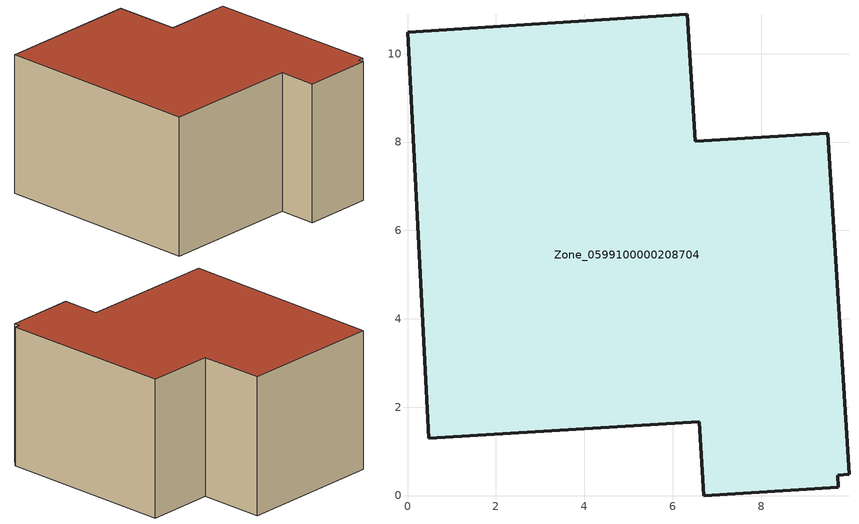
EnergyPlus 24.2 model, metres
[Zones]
Zone_0599100000208704
 floor ground (C_G): 9.99,0.48 9.74,0.46 9.75,0.19 6.71,0 6.6,1.67 0.48,1.3 0,10.49 6.33,10.89 6.51,8.01 9.51,8.2 z0
 wall outside (C_F): 6.33,10.89 0,10.49 0.48,1.3 6.6,1.67 6.71,0 9.75,0.19 9.74,0.46 9.99,0.48 9.51,8.2 6.51,8.01 6.33,10.89 z0:6.15
 roof outside (C_R): 9.74,0.46 9.99,0.48 9.51,8.2 6.51,8.01 6.33,10.89 0,10.49 0.48,1.3 6.6,1.67 6.71,0 9.75,0.19 z6.15
[BUILDING]
Pand.0599100000208704: North Axis=0; Terrain=City; Loads Convergence Tolerance Value=0.04; Temperature Convergence Tolerance Value=0.4; Solar Distribution=FullExterior; Maximum Number of Warmup Days=25; Minimum Number of Warmup Days=1
[Site:Location]
Rotterdam.The.Hague.AP_ZH_NLD Design_Conditions: Latitude=51.96; Longitude=4.45; Time Zone=1; Elevation=-4.5
[SITE:GROUNDTEMPERATURE:BUILDINGSURFACE]
18, 18, 18, 18, 18, 18, 18, 18, 18, 18, 18, 18
[MATERIAL] Thermal Absorptance=0.9; Solar Absorptance=0.7; Visible Absorptance=0.7
Name | Roughness | Thickness | Conductivity | Density | Specific Heat
G.TC.1946-1964 | MediumSmooth | 0.15 | 1 | 540 | 1210
F.TC.1946-1964 | Rough | 0.3 | 0.857143 | 1920 | 840
R.TC.1946-1964 | MediumRough | 0.2 | 0.235294 | 1500 | 1000
[CONSTRUCTION]
C_G: G.TC.1946-1964
C_F: F.TC.1946-1964
C_R: R.TC.1946-1964
[ZONE]
Zone_0599100000208704: Type=1; Multiplier=1; Ceiling Height=Autocalculate; Volume=Autocalculate; Floor Area=autocalculate; Part of Total Floor Area=Yes
[ZONEINFILTRATION:DESIGNFLOWRATE]
Infil_Zone_0599100000208704: Zone or ZoneList or Space or SpaceList=Zone_0599100000208704; Schedule=AlwaysOn; Design Flow Rate Calculation Method=Flow/Area; Flow Rate per Floor Area=0.003; Constant Term Coefficient=1; Temperature Term Coefficient=0; Velocity Term Coefficient=0; Velocity Squared Term Coefficient=0
[HVACTEMPLATE:ZONE:IDEALLOADSAIRSYSTEM]
Zone_0599100000208704: Maximum Heating Supply Air Temperature=50; Minimum Cooling Supply Air Temperature=13; Maximum Heating Supply Air Humidity Ratio=0.0156; Minimum Cooling Supply Air Humidity Ratio=0.0077; Heating Limit=NoLimit; Cooling Limit=NoLimit; Dehumidification Control Type=ConstantSensibleHeatRatio; Cooling Sensible Heat Ratio=0.7; Dehumidification Setpoint=60; Humidification Control Type=None; Humidification Setpoint=30; Outdoor Air Method=None; Outdoor Air Flow Rate per Person=0.00944; Outdoor Air Flow Rate per Zone Floor Area=0; Outdoor Air Flow Rate per Zone=0; Demand Controlled Ventilation Type=None; Outdoor Air Economizer Type=NoEconomizer; Heat Recovery Type=None; Sensible Heat Recovery Effectiveness=0.7; Latent Heat Recovery Effectiveness=0.65
[ZONECONTROL:THERMOSTAT]
ThermostatControl_Zone_0599100000208704: Zone or ZoneList=Zone_0599100000208704; Control Type Schedule=DualSetpointControlType; Control 1=Thermostat_Zone_0599100000208704; Temperature Difference Between Cutout And Setpoint=0
[THERMOSTATSETPOINT:DUALSETPOINT]
Thermostat_Zone_0599100000208704: Heating Setpoint Temperature Schedule=HeatingSetpoint_Zone_0599100000208704; Cooling Setpoint Temperature Schedule=CoolingSetpoint_Zone_0599100000208704
[SCHEDULE:COMPACT]
HeatingSetpoint_Zone_0599100000208704: Through: 12/31, For: AllDays, Until: 24:00, 21
CoolingSetpoint_Zone_0599100000208704: Through: 12/31, For: AllDays, Until: 24:00, 24
DualSetpointControlType: Through: 12/31, For: AllDays, Until: 24:00, 4
AlwaysOn: Through: 12/31, For: AllDays, Until: 24:00, 1
